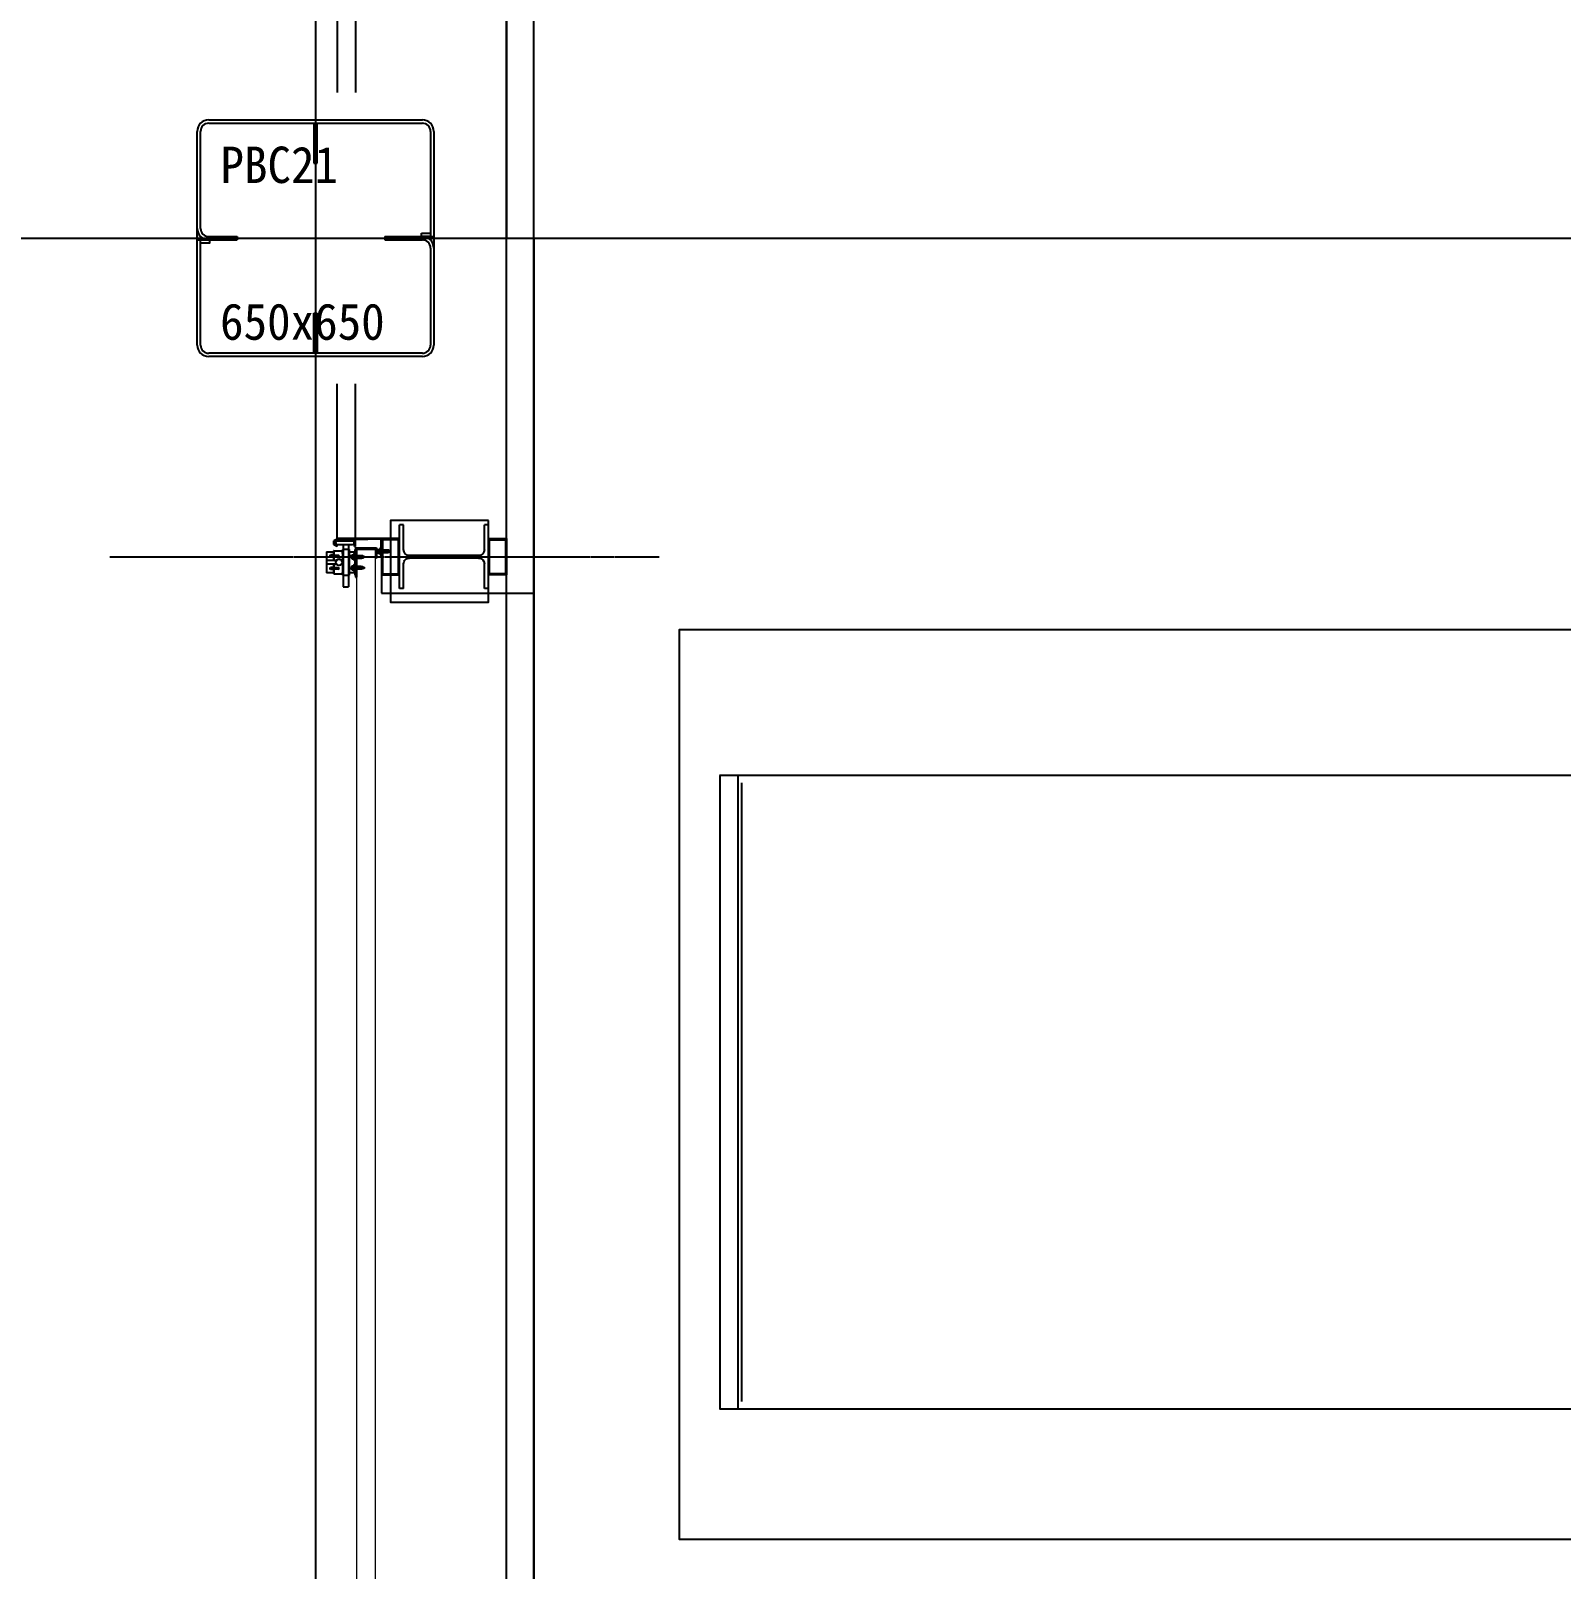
# Model space of a CAD drawing. Extents: x 152195838 to 160350639, y 364657247 to 370318102.
# Drawn here: x 158940165 to 158944370, y 364990375 to 364994602 of the extents above; entities that cross this region are included whole.
import ezdxf

# ---------------------------------------------------------------- set-up
doc = ezdxf.new("R2010")
doc.units = 0
doc.header["$MEASUREMENT"] = 0
doc.linetypes.add('CEN', pattern=[63, 60, -1, 1, -1])
doc.linetypes.add('main_plan6(직통계단가운데4개소)$0$201209 XR평면도$0$지하1층평면도_$0$HID', pattern=[2.3, 1.5, -0.8])
doc.layers.get('0').update_dxf_attribs({"linetype": 'CONTINUOUS'})
doc.layers.get('Defpoints').update_dxf_attribs({"linetype": 'CONTINUOUS'})
for name, color, linetype in [('4A.TEC CEN 보조1', 14, 'CEN'), ('4A.TEC ELE 1', 7, 'CONTINUOUS'), ('4A.TEC ELE 4', 9, 'CONTINUOUS'), ('4A.TEC 기둥 H', 3, 'CONTINUOUS'), ('4A.TEC 기타부속물 실', 56, 'CONTINUOUS'), ('4A.TEC 벽체 2', 3, 'CONTINUOUS'), ('4A.TEC 벽체 3', 4, 'CONTINUOUS'), ('4A.TEC 주차 확장형', 8, 'CONTINUOUS'), ('P-BOX', 3, 'CONTINUOUS')]:
    doc.layers.add(name, color=color, linetype=linetype)
doc.layers.add('DEFPOINT', color=135, linetype='CONTINUOUS', plot=False)
doc.styles.add('돋움체', font='')
doc.styles.get('돋움체').set_extended_font_data('DotumChe')

# ---------------------------------------------------------------- blocks, each defined once
blk = doc.blocks.new('zw$BD9D')
at = {"layer": '4A.TEC 벽체 3', "linetype": 'Continuous'}
for p, q in [((1139.9, 10025), (1139.9, 11000)), ((1214.9, 11000), (1214.9, 10025)), ((674.8, 10175), (674.8, 10600)), ((724.8, 10175), (724.8, 10600))]:
    blk.add_line(p, q, dxfattribs=at)
blk = doc.blocks.new('main_plan6(직통계단가운데4개소)$0$201209 XR평면도$0$A$C01492EBC')
at = {"layer": '4A.TEC 기둥 H'}
for p, q in [((0, 244), (0, 233)), ((0, 244), (175, 244)), ((0, 233), (68, 233)), ((84, 217), (84, 27)), ((91, 217), (91, 27)), ((107, 233), (175, 233)), ((175, 244), (175, 233)), ((0, 11), (68, 11)), ((0, 11), (0, 0)), ((0, 0), (175, 0)), ((107, 11), (175, 11)), ((175, 11), (175, 0))]:
    blk.add_line(p, q, dxfattribs=at)
for centre, start, end in [((68, 217), 0, 90), ((107, 217), 90, 180), ((68, 27), 270, 0), ((107, 27), 180, 270)]:
    blk.add_arc(centre, 16, start, end, dxfattribs=at)
blk = doc.blocks.new('as987r')
at = {"layer": '4A.TEC CEN 보조1'}
blk.add_line((248967859.7, 414625866.5), (248969369, 414625866.5), dxfattribs=at)
at = {"layer": '4A.TEC ELE 1', "color": 4}
blk.add_line((248968537.7, 414625886.9), (248968588.6, 414625886.9), dxfattribs=at)
at = {"layer": '4A.TEC ELE 1', "lineweight": 0, "flags": 128}
for points in [[(248968537.7, 414619596.1), (248968537.7, 414619620.5), (248968537.7, 414625886.9)], [(248968588.6, 414625886.9), (248968588.6, 414619620.5), (248968588.6, 414619596.1)]]:
    blk.add_lwpolyline(points, dxfattribs=at)
at = {"layer": '4A.TEC ELE 4', "color": 8, "flags": 128}
blk.add_lwpolyline([(248969024.6, 414625766.5), (248969024.6, 414620741.5), (248969024.6, 414619716.5)], dxfattribs=at)
at = {"layer": '4A.TEC 기타부속물 실', "color": 9}
for p, q in [((248968524.2, 414625862), (248968524.2, 414625870.2)), ((248968524.7, 414625871.3), (248968528.4, 414625871.3)), ((248968524.7, 414625868.8), (248968528.4, 414625868.8)), ((248968524.7, 414625863.4), (248968528.4, 414625863.4)), ((248968528.4, 414625860.8), (248968528.4, 414625871.3)), ((248968533, 414625869.2), (248968532.2, 414625869.2)), ((248968534.6, 414625861.9), (248968532.2, 414625867.8)), ((248968533.8, 414625862.9), (248968532.2, 414625862.9)), ((248968536.4, 414625861.9), (248968533, 414625870.2)), ((248968536.4, 414625861.9), (248968533, 414625870.2)), ((248968534.8, 414625869.2), (248968533.8, 414625869.2)), ((248968535.6, 414625862.9), (248968534.6, 414625862.9)), ((248968538.2, 414625861.9), (248968534.8, 414625870.2)), ((248968538.2, 414625861.9), (248968534.8, 414625870.2)), ((248968536.6, 414625869.2), (248968535.6, 414625869.2)), ((248968537.4, 414625862.9), (248968536.4, 414625862.9)), ((248968540.1, 414625861.9), (248968536.6, 414625870.2)), ((248968540.1, 414625861.9), (248968536.6, 414625870.2)), ((248968538.5, 414625869.2), (248968537.4, 414625869.2)), ((248968539.3, 414625862.9), (248968538.2, 414625862.9)), ((248968541.9, 414625861.9), (248968538.5, 414625870.2)), ((248968541.9, 414625861.9), (248968538.5, 414625870.2)), ((248968540.3, 414625869.2), (248968539.3, 414625869.2)), ((248968541.1, 414625862.9), (248968540.1, 414625862.9)), ((248968543.7, 414625861.9), (248968540.3, 414625870.2)), ((248968543.7, 414625861.9), (248968540.3, 414625870.2)), ((248968542.1, 414625869.2), (248968541.1, 414625869.2)), ((248968542.9, 414625862.9), (248968541.9, 414625862.9)), ((248968545.6, 414625861.9), (248968542.1, 414625870.2)), ((248968545.6, 414625861.9), (248968542.1, 414625870.2)), ((248968544, 414625869.2), (248968542.9, 414625869.2)), ((248968544.8, 414625862.9), (248968543.7, 414625862.9)), ((248968547.4, 414625861.9), (248968544, 414625870.2)), ((248968547.4, 414625861.9), (248968544, 414625870.2)), ((248968545.8, 414625869.2), (248968544.8, 414625869.2)), ((248968546.6, 414625862.9), (248968545.6, 414625862.9)), ((248968549.2, 414625861.9), (248968545.8, 414625870.2)), ((248968549.2, 414625861.9), (248968545.8, 414625870.2)), ((248968547.6, 414625869.2), (248968546.6, 414625869.2)), ((248968548.4, 414625862.9), (248968547.4, 414625862.9)), ((248968551.1, 414625861.9), (248968547.6, 414625870.2)), ((248968551.1, 414625861.9), (248968547.6, 414625870.2)), ((248968549.5, 414625869.2), (248968548.4, 414625869.2)), ((248968550.3, 414625862.9), (248968549.2, 414625862.9)), ((248968550.7, 414625867.2), (248968549.5, 414625870.2)), ((248968550.7, 414625867.2), (248968549.5, 414625870.2)), ((248968554.5, 414625869.2), (248968550.3, 414625869.2)), ((248968554.5, 414625862.9), (248968551.1, 414625862.9)), ((248968596, 414625877.2), (248968596, 414625885.3)), ((248968596.5, 414625886.5), (248968600.2, 414625886.5)), ((248968596.5, 414625883.9), (248968600.2, 414625883.9)), ((248968596.5, 414625878.5), (248968600.2, 414625878.5)), ((248968596.5, 414625876), (248968600.2, 414625876)), ((248968600.2, 414625876), (248968600.2, 414625886.5)), ((248968604.8, 414625884.4), (248968604, 414625884.4)), ((248968606.4, 414625877.1), (248968604, 414625883)), ((248968605.6, 414625878.1), (248968604, 414625878.1)), ((248968608.2, 414625877.1), (248968604.8, 414625885.4)), ((248968608.2, 414625877.1), (248968604.8, 414625885.4)), ((248968606.7, 414625884.4), (248968605.6, 414625884.4)), ((248968607.4, 414625878.1), (248968606.4, 414625878.1)), ((248968610.1, 414625877.1), (248968606.7, 414625885.4)), ((248968610.1, 414625877.1), (248968606.7, 414625885.4)), ((248968608.5, 414625884.4), (248968607.5, 414625884.4)), ((248968609.3, 414625878.1), (248968608.2, 414625878.1)), ((248968611.9, 414625877.1), (248968608.5, 414625885.4)), ((248968611.9, 414625877.1), (248968608.5, 414625885.4)), ((248968610.3, 414625884.4), (248968609.3, 414625884.4)), ((248968611.1, 414625878.1), (248968610.1, 414625878.1)), ((248968613.7, 414625877.1), (248968610.3, 414625885.4)), ((248968613.7, 414625877.1), (248968610.3, 414625885.4)), ((248968612.2, 414625884.4), (248968611.1, 414625884.4)), ((248968612.9, 414625878.1), (248968611.9, 414625878.1)), ((248968615.6, 414625877.1), (248968612.2, 414625885.4)), ((248968615.6, 414625877.1), (248968612.2, 414625885.4)), ((248968614, 414625884.4), (248968613, 414625884.4)), ((248968614.8, 414625878.1), (248968613.7, 414625878.1)), ((248968617.4, 414625877.1), (248968614, 414625885.4)), ((248968617.4, 414625877.1), (248968614, 414625885.4)), ((248968615.8, 414625884.4), (248968614.8, 414625884.4)), ((248968616.6, 414625878.1), (248968615.6, 414625878.1)), ((248968619.2, 414625877.1), (248968615.8, 414625885.4)), ((248968619.2, 414625877.1), (248968615.8, 414625885.4)), ((248968617.7, 414625884.4), (248968616.6, 414625884.4)), ((248968618.4, 414625878.1), (248968617.4, 414625878.1)), ((248968621.1, 414625877.1), (248968617.7, 414625885.4)), ((248968621.1, 414625877.1), (248968617.7, 414625885.4)), ((248968619.5, 414625884.4), (248968618.5, 414625884.4)), ((248968620.3, 414625878.1), (248968619.2, 414625878.1)), ((248968622.9, 414625877.1), (248968619.5, 414625885.4)), ((248968622.9, 414625877.1), (248968619.5, 414625885.4)), ((248968621.3, 414625884.4), (248968620.3, 414625884.4)), ((248968622.1, 414625878.1), (248968621.1, 414625878.1)), ((248968622.6, 414625882.4), (248968621.3, 414625885.4)), ((248968622.6, 414625882.4), (248968621.3, 414625885.4)), ((248968626.4, 414625884.4), (248968622.1, 414625884.4)), ((248968626.4, 414625878.1), (248968622.9, 414625878.1)), ((248968524.2, 414625832), (248968524.2, 414625840.2)), ((248968524.7, 414625860.8), (248968528.4, 414625860.8)), ((248968524.7, 414625841.3), (248968528.4, 414625841.3)), ((248968524.7, 414625838.8), (248968528.4, 414625838.8)), ((248968524.7, 414625833.4), (248968528.4, 414625833.4)), ((248968524.7, 414625830.8), (248968528.4, 414625830.8)), ((248968528.4, 414625830.8), (248968528.4, 414625841.3)), ((248968533, 414625839.2), (248968532.2, 414625839.2)), ((248968534.6, 414625831.9), (248968532.2, 414625837.8)), ((248968533.8, 414625832.9), (248968532.2, 414625832.9)), ((248968536.4, 414625831.9), (248968533, 414625840.2)), ((248968536.4, 414625831.9), (248968533, 414625840.2)), ((248968534.8, 414625839.2), (248968533.8, 414625839.2)), ((248968535.6, 414625832.9), (248968534.6, 414625832.9)), ((248968538.2, 414625831.9), (248968534.8, 414625840.2)), ((248968538.2, 414625831.9), (248968534.8, 414625840.2)), ((248968536.6, 414625839.2), (248968535.6, 414625839.2)), ((248968537.4, 414625832.9), (248968536.4, 414625832.9)), ((248968540.1, 414625831.9), (248968536.6, 414625840.2)), ((248968540.1, 414625831.9), (248968536.6, 414625840.2)), ((248968538.5, 414625839.2), (248968537.4, 414625839.2)), ((248968539.3, 414625832.9), (248968538.2, 414625832.9)), ((248968541.9, 414625831.9), (248968538.5, 414625840.2)), ((248968541.9, 414625831.9), (248968538.5, 414625840.2)), ((248968540.3, 414625839.2), (248968539.3, 414625839.2)), ((248968541.1, 414625832.9), (248968540.1, 414625832.9)), ((248968543.7, 414625831.9), (248968540.3, 414625840.2)), ((248968543.7, 414625831.9), (248968540.3, 414625840.2)), ((248968542.1, 414625839.2), (248968541.1, 414625839.2)), ((248968542.9, 414625832.9), (248968541.9, 414625832.9)), ((248968545.6, 414625831.9), (248968542.1, 414625840.2)), ((248968545.6, 414625831.9), (248968542.1, 414625840.2)), ((248968544, 414625839.2), (248968542.9, 414625839.2)), ((248968544.8, 414625832.9), (248968543.7, 414625832.9)), ((248968547.4, 414625831.9), (248968544, 414625840.2)), ((248968547.4, 414625831.9), (248968544, 414625840.2)), ((248968545.8, 414625839.2), (248968544.8, 414625839.2)), ((248968546.6, 414625832.9), (248968545.6, 414625832.9)), ((248968549.2, 414625831.9), (248968545.8, 414625840.2)), ((248968549.2, 414625831.9), (248968545.8, 414625840.2)), ((248968547.6, 414625839.2), (248968546.6, 414625839.2)), ((248968548.4, 414625832.9), (248968547.4, 414625832.9)), ((248968551.1, 414625831.9), (248968547.6, 414625840.2)), ((248968551.1, 414625831.9), (248968547.6, 414625840.2)), ((248968549.5, 414625839.2), (248968548.4, 414625839.2)), ((248968550.3, 414625832.9), (248968549.2, 414625832.9)), ((248968550.7, 414625837.2), (248968549.5, 414625840.2)), ((248968550.7, 414625837.2), (248968549.5, 414625840.2)), ((248968554.5, 414625839.2), (248968550.3, 414625839.2)), ((248968554.5, 414625832.9), (248968551.1, 414625832.9))]:
    blk.add_line(p, q, dxfattribs=at)
for points in [[(248968528.4, 414625870.4), (248968528.4, 414625861.8), (248968531.4, 414625857.1), (248968531.4, 414625875.1)], [(248968531.4, 414625875.1), (248968531.4, 414625857.1), (248968532.2, 414625857.1), (248968532.2, 414625875.1)], [(248968533, 414625870.2), (248968533.8, 414625869.2), (248968536.4, 414625862.9), (248968536.4, 414625861.9), (248968535.6, 414625862.9), (248968533, 414625869.2)], [(248968534.8, 414625870.2), (248968535.6, 414625869.2), (248968538.2, 414625862.9), (248968538.2, 414625861.9), (248968537.4, 414625862.9), (248968534.8, 414625869.2)], [(248968536.6, 414625870.2), (248968537.4, 414625869.2), (248968540.1, 414625862.9), (248968540.1, 414625861.9), (248968539.3, 414625862.9), (248968536.6, 414625869.2)], [(248968538.5, 414625870.2), (248968539.3, 414625869.2), (248968541.9, 414625862.9), (248968541.9, 414625861.9), (248968541.1, 414625862.9), (248968538.5, 414625869.2)], [(248968540.3, 414625870.2), (248968541.1, 414625869.2), (248968543.7, 414625862.9), (248968543.7, 414625861.9), (248968542.9, 414625862.9), (248968540.3, 414625869.2)], [(248968542.1, 414625870.2), (248968542.9, 414625869.2), (248968545.6, 414625862.9), (248968545.6, 414625861.9), (248968544.8, 414625862.9), (248968542.1, 414625869.2)], [(248968544, 414625870.2), (248968544.8, 414625869.2), (248968547.4, 414625862.9), (248968547.4, 414625861.9), (248968546.6, 414625862.9), (248968544, 414625869.2)], [(248968545.8, 414625870.2), (248968546.6, 414625869.2), (248968549.2, 414625862.9), (248968549.2, 414625861.9), (248968548.4, 414625862.9), (248968545.8, 414625869.2)], [(248968547.6, 414625870.2), (248968548.4, 414625869.2), (248968551.1, 414625862.9), (248968551.1, 414625861.9), (248968550.3, 414625862.9), (248968547.6, 414625869.2)], [(248968549.5, 414625870.2), (248968550.3, 414625869.2), (248968550.7, 414625868.2), (248968550.7, 414625867.2), (248968549.9, 414625868.2), (248968549.5, 414625869.2)], [(248968600.2, 414625885.5), (248968600.2, 414625876.9), (248968603.2, 414625872.2), (248968603.2, 414625890.2)], [(248968603.2, 414625890.2), (248968603.2, 414625872.2), (248968604, 414625872.2), (248968604, 414625890.2)], [(248968604.8, 414625885.4), (248968605.6, 414625884.4), (248968608.2, 414625878.1), (248968608.2, 414625877.1), (248968607.4, 414625878.1), (248968604.8, 414625884.4)], [(248968606.7, 414625885.4), (248968607.5, 414625884.4), (248968610.1, 414625878.1), (248968610.1, 414625877.1), (248968609.3, 414625878.1), (248968606.7, 414625884.4)], [(248968608.5, 414625885.4), (248968609.3, 414625884.4), (248968611.9, 414625878.1), (248968611.9, 414625877.1), (248968611.1, 414625878.1), (248968608.5, 414625884.4)], [(248968610.3, 414625885.4), (248968611.1, 414625884.4), (248968613.7, 414625878.1), (248968613.7, 414625877.1), (248968612.9, 414625878.1), (248968610.3, 414625884.4)], [(248968612.2, 414625885.4), (248968613, 414625884.4), (248968615.6, 414625878.1), (248968615.6, 414625877.1), (248968614.8, 414625878.1), (248968612.2, 414625884.4)], [(248968614, 414625885.4), (248968614.8, 414625884.4), (248968617.4, 414625878.1), (248968617.4, 414625877.1), (248968616.6, 414625878.1), (248968614, 414625884.4)], [(248968615.8, 414625885.4), (248968616.6, 414625884.4), (248968619.2, 414625878.1), (248968619.2, 414625877.1), (248968618.4, 414625878.1), (248968615.8, 414625884.4)], [(248968617.7, 414625885.4), (248968618.5, 414625884.4), (248968621.1, 414625878.1), (248968621.1, 414625877.1), (248968620.3, 414625878.1), (248968617.7, 414625884.4)], [(248968619.5, 414625885.4), (248968620.3, 414625884.4), (248968622.9, 414625878.1), (248968622.9, 414625877.1), (248968622.1, 414625878.1), (248968619.5, 414625884.4)], [(248968621.3, 414625885.4), (248968622.1, 414625884.4), (248968622.6, 414625883.4), (248968622.6, 414625882.4), (248968621.8, 414625883.4), (248968621.3, 414625884.4)], [(248968528.4, 414625840.4), (248968528.4, 414625831.8), (248968531.4, 414625827.1), (248968531.4, 414625845.1)], [(248968531.4, 414625845.1), (248968531.4, 414625827.1), (248968532.2, 414625827.1), (248968532.2, 414625845.1)], [(248968533, 414625840.2), (248968533.8, 414625839.2), (248968536.4, 414625832.9), (248968536.4, 414625831.9), (248968535.6, 414625832.9), (248968533, 414625839.2)], [(248968534.8, 414625840.2), (248968535.6, 414625839.2), (248968538.2, 414625832.9), (248968538.2, 414625831.9), (248968537.4, 414625832.9), (248968534.8, 414625839.2)], [(248968536.6, 414625840.2), (248968537.4, 414625839.2), (248968540.1, 414625832.9), (248968540.1, 414625831.9), (248968539.3, 414625832.9), (248968536.6, 414625839.2)], [(248968538.5, 414625840.2), (248968539.3, 414625839.2), (248968541.9, 414625832.9), (248968541.9, 414625831.9), (248968541.1, 414625832.9), (248968538.5, 414625839.2)], [(248968540.3, 414625840.2), (248968541.1, 414625839.2), (248968543.7, 414625832.9), (248968543.7, 414625831.9), (248968542.9, 414625832.9), (248968540.3, 414625839.2)], [(248968542.1, 414625840.2), (248968542.9, 414625839.2), (248968545.6, 414625832.9), (248968545.6, 414625831.9), (248968544.8, 414625832.9), (248968542.1, 414625839.2)], [(248968544, 414625840.2), (248968544.8, 414625839.2), (248968547.4, 414625832.9), (248968547.4, 414625831.9), (248968546.6, 414625832.9), (248968544, 414625839.2)], [(248968545.8, 414625840.2), (248968546.6, 414625839.2), (248968549.2, 414625832.9), (248968549.2, 414625831.9), (248968548.4, 414625832.9), (248968545.8, 414625839.2)], [(248968547.6, 414625840.2), (248968548.4, 414625839.2), (248968551.1, 414625832.9), (248968551.1, 414625831.9), (248968550.3, 414625832.9), (248968547.6, 414625839.2)], [(248968549.5, 414625840.2), (248968550.3, 414625839.2), (248968550.7, 414625838.2), (248968550.7, 414625837.2), (248968549.9, 414625838.2), (248968549.5, 414625839.2)]]:
    blk.add_lwpolyline(points, close=True, dxfattribs=at)
for points in [[(248968532.6, 414625869.2), (248968533, 414625870.2), (248968532.2, 414625869.2)], [(248968532.2, 414625868.7), (248968534.6, 414625862.9), (248968534.6, 414625861.9), (248968533.8, 414625862.9), (248968532.2, 414625866.8)], [(248968534.4, 414625869.2), (248968534.8, 414625870.2), (248968534, 414625869.2)], [(248968535, 414625862.9), (248968534.6, 414625861.9), (248968535.4, 414625862.9)], [(248968536.2, 414625869.2), (248968536.6, 414625870.2), (248968535.8, 414625869.2)], [(248968536.8, 414625862.9), (248968536.4, 414625861.9), (248968537.2, 414625862.9)], [(248968536.8, 414625862.9), (248968536.4, 414625861.9), (248968537.2, 414625862.9)], [(248968538.1, 414625869.2), (248968538.5, 414625870.2), (248968537.7, 414625869.2)], [(248968538.6, 414625862.9), (248968538.2, 414625861.9), (248968539, 414625862.9)], [(248968538.6, 414625862.9), (248968538.2, 414625861.9), (248968539, 414625862.9)], [(248968539.9, 414625869.2), (248968540.3, 414625870.2), (248968539.5, 414625869.2)], [(248968540.5, 414625862.9), (248968540.1, 414625861.9), (248968540.9, 414625862.9)], [(248968540.5, 414625862.9), (248968540.1, 414625861.9), (248968540.9, 414625862.9)], [(248968541.7, 414625869.2), (248968542.1, 414625870.2), (248968541.3, 414625869.2)], [(248968542.3, 414625862.9), (248968541.9, 414625861.9), (248968542.7, 414625862.9)], [(248968542.3, 414625862.9), (248968541.9, 414625861.9), (248968542.7, 414625862.9)], [(248968543.6, 414625869.2), (248968544, 414625870.2), (248968543.2, 414625869.2)], [(248968544.1, 414625862.9), (248968543.7, 414625861.9), (248968544.5, 414625862.9)], [(248968544.1, 414625862.9), (248968543.7, 414625861.9), (248968544.5, 414625862.9)], [(248968545.4, 414625869.2), (248968545.8, 414625870.2), (248968545, 414625869.2)], [(248968546, 414625862.9), (248968545.6, 414625861.9), (248968546.4, 414625862.9)], [(248968546, 414625862.9), (248968545.6, 414625861.9), (248968546.4, 414625862.9)], [(248968547.2, 414625869.2), (248968547.6, 414625870.2), (248968546.8, 414625869.2)], [(248968547.8, 414625862.9), (248968547.4, 414625861.9), (248968548.2, 414625862.9)], [(248968547.8, 414625862.9), (248968547.4, 414625861.9), (248968548.2, 414625862.9)], [(248968549.1, 414625869.2), (248968549.5, 414625870.2), (248968548.7, 414625869.2)], [(248968549.6, 414625862.9), (248968549.2, 414625861.9), (248968550, 414625862.9)], [(248968549.6, 414625862.9), (248968549.2, 414625861.9), (248968550, 414625862.9)], [(248968552.5, 414625862.9), (248968550.7, 414625867.2), (248968551.9, 414625869.2), (248968554.4, 414625866.8), (248968559.3, 414625866.1)], [(248968551.5, 414625862.9), (248968551.1, 414625861.9), (248968551.9, 414625862.9)], [(248968551.5, 414625862.9), (248968551.1, 414625861.9), (248968551.9, 414625862.9)], [(248968554.5, 414625869.2), (248968559.3, 414625866.1), (248968554.5, 414625862.9)], [(248968604.4, 414625884.4), (248968604.8, 414625885.4), (248968604, 414625884.4)], [(248968604, 414625883.9), (248968606.4, 414625878.1), (248968606.4, 414625877.1), (248968605.6, 414625878.1), (248968604, 414625881.9)], [(248968606.3, 414625884.4), (248968606.7, 414625885.4), (248968605.9, 414625884.4)], [(248968606.8, 414625878.1), (248968606.4, 414625877.1), (248968607.2, 414625878.1)], [(248968608.1, 414625884.4), (248968608.5, 414625885.4), (248968607.7, 414625884.4)], [(248968608.6, 414625878.1), (248968608.2, 414625877.1), (248968609, 414625878.1)], [(248968608.6, 414625878.1), (248968608.2, 414625877.1), (248968609, 414625878.1)], [(248968609.9, 414625884.4), (248968610.3, 414625885.4), (248968609.5, 414625884.4)], [(248968610.5, 414625878.1), (248968610.1, 414625877.1), (248968610.9, 414625878.1)], [(248968610.5, 414625878.1), (248968610.1, 414625877.1), (248968610.9, 414625878.1)], [(248968611.8, 414625884.4), (248968612.2, 414625885.4), (248968611.4, 414625884.4)], [(248968612.3, 414625878.1), (248968611.9, 414625877.1), (248968612.7, 414625878.1)], [(248968612.3, 414625878.1), (248968611.9, 414625877.1), (248968612.7, 414625878.1)], [(248968613.6, 414625884.4), (248968614, 414625885.4), (248968613.2, 414625884.4)], [(248968614.1, 414625878.1), (248968613.7, 414625877.1), (248968614.5, 414625878.1)], [(248968614.1, 414625878.1), (248968613.7, 414625877.1), (248968614.5, 414625878.1)], [(248968615.4, 414625884.4), (248968615.8, 414625885.4), (248968615, 414625884.4)], [(248968616, 414625878.1), (248968615.6, 414625877.1), (248968616.4, 414625878.1)], [(248968616, 414625878.1), (248968615.6, 414625877.1), (248968616.4, 414625878.1)], [(248968617.3, 414625884.4), (248968617.7, 414625885.4), (248968616.9, 414625884.4)], [(248968617.8, 414625878.1), (248968617.4, 414625877.1), (248968618.2, 414625878.1)], [(248968617.8, 414625878.1), (248968617.4, 414625877.1), (248968618.2, 414625878.1)], [(248968619.1, 414625884.4), (248968619.5, 414625885.4), (248968618.7, 414625884.4)], [(248968619.6, 414625878.1), (248968619.2, 414625877.1), (248968620, 414625878.1)], [(248968619.6, 414625878.1), (248968619.2, 414625877.1), (248968620, 414625878.1)], [(248968620.9, 414625884.4), (248968621.3, 414625885.4), (248968620.5, 414625884.4)], [(248968621.5, 414625878.1), (248968621.1, 414625877.1), (248968621.9, 414625878.1)], [(248968621.5, 414625878.1), (248968621.1, 414625877.1), (248968621.9, 414625878.1)], [(248968624.3, 414625878.1), (248968622.5, 414625882.4), (248968623.7, 414625884.4), (248968626.2, 414625882), (248968631.2, 414625881.2)], [(248968623.3, 414625878.1), (248968622.9, 414625877.1), (248968623.7, 414625878.1)], [(248968623.3, 414625878.1), (248968622.9, 414625877.1), (248968623.7, 414625878.1)], [(248968626.4, 414625884.4), (248968631.2, 414625881.2), (248968626.4, 414625878.1)], [(248968532.6, 414625839.2), (248968533, 414625840.2), (248968532.2, 414625839.2)], [(248968532.2, 414625838.7), (248968534.6, 414625832.9), (248968534.6, 414625831.9), (248968533.8, 414625832.9), (248968532.2, 414625836.8)], [(248968534.4, 414625839.2), (248968534.8, 414625840.2), (248968534, 414625839.2)], [(248968535, 414625832.9), (248968534.6, 414625831.9), (248968535.4, 414625832.9)], [(248968536.2, 414625839.2), (248968536.6, 414625840.2), (248968535.8, 414625839.2)], [(248968536.8, 414625832.9), (248968536.4, 414625831.9), (248968537.2, 414625832.9)], [(248968536.8, 414625832.9), (248968536.4, 414625831.9), (248968537.2, 414625832.9)], [(248968538.1, 414625839.2), (248968538.5, 414625840.2), (248968537.7, 414625839.2)], [(248968538.6, 414625832.9), (248968538.2, 414625831.9), (248968539, 414625832.9)], [(248968538.6, 414625832.9), (248968538.2, 414625831.9), (248968539, 414625832.9)], [(248968539.9, 414625839.2), (248968540.3, 414625840.2), (248968539.5, 414625839.2)], [(248968540.5, 414625832.9), (248968540.1, 414625831.9), (248968540.9, 414625832.9)], [(248968540.5, 414625832.9), (248968540.1, 414625831.9), (248968540.9, 414625832.9)], [(248968541.7, 414625839.2), (248968542.1, 414625840.2), (248968541.3, 414625839.2)], [(248968542.3, 414625832.9), (248968541.9, 414625831.9), (248968542.7, 414625832.9)], [(248968542.3, 414625832.9), (248968541.9, 414625831.9), (248968542.7, 414625832.9)], [(248968543.6, 414625839.2), (248968544, 414625840.2), (248968543.2, 414625839.2)], [(248968544.1, 414625832.9), (248968543.7, 414625831.9), (248968544.5, 414625832.9)], [(248968544.1, 414625832.9), (248968543.7, 414625831.9), (248968544.5, 414625832.9)], [(248968545.4, 414625839.2), (248968545.8, 414625840.2), (248968545, 414625839.2)], [(248968546, 414625832.9), (248968545.6, 414625831.9), (248968546.4, 414625832.9)], [(248968546, 414625832.9), (248968545.6, 414625831.9), (248968546.4, 414625832.9)], [(248968547.2, 414625839.2), (248968547.6, 414625840.2), (248968546.8, 414625839.2)], [(248968547.8, 414625832.9), (248968547.4, 414625831.9), (248968548.2, 414625832.9)], [(248968547.8, 414625832.9), (248968547.4, 414625831.9), (248968548.2, 414625832.9)], [(248968549.1, 414625839.2), (248968549.5, 414625840.2), (248968548.7, 414625839.2)], [(248968549.6, 414625832.9), (248968549.2, 414625831.9), (248968550, 414625832.9)], [(248968549.6, 414625832.9), (248968549.2, 414625831.9), (248968550, 414625832.9)], [(248968552.5, 414625832.9), (248968550.7, 414625837.2), (248968551.9, 414625839.2), (248968554.4, 414625836.8), (248968559.3, 414625836.1)], [(248968551.5, 414625832.9), (248968551.1, 414625831.9), (248968551.9, 414625832.9)], [(248968551.5, 414625832.9), (248968551.1, 414625831.9), (248968551.9, 414625832.9)], [(248968554.5, 414625839.2), (248968559.3, 414625836.1), (248968554.5, 414625832.9)]]:
    blk.add_lwpolyline(points, dxfattribs=at)
for centre, radius, start, end in [((248968526, 414625870.1), 1.86, 136.9662, 223.0338), ((248968531.8, 414625866.1), 7.61, 159.1195, 200.8805), ((248968526, 414625862.1), 1.86, 136.9662, 223.0338), ((248968597.9, 414625885.2), 1.86, 136.9662, 223.0338), ((248968603.6, 414625881.2), 7.61, 159.1195, 200.8805), ((248968597.9, 414625877.2), 1.86, 136.9662, 223.0338), ((248968526, 414625840.1), 1.86, 136.9662, 223.0338), ((248968531.8, 414625836.1), 7.61, 159.1195, 200.8805), ((248968526, 414625832.1), 1.86, 136.9662, 223.0338)]:
    blk.add_arc(centre, radius, start, end, dxfattribs=at)
at = {"layer": '4A.TEC 벽체 3', "linetype": 'Continuous'}
for p, q in [((248968949.6, 414625766.5), (248968949.6, 414626741.5)), ((248969024.6, 414626741.5), (248969024.6, 414625766.5)), ((248968484.5, 414625916.5), (248968484.5, 414626341.5)), ((248968534.5, 414625916.5), (248968534.5, 414626341.5))]:
    blk.add_line(p, q, dxfattribs=at)
at = {"layer": '4A.TEC 벽체 3', "color": 4}
for p, q in [((248968484.5, 414625914.9), (248968474.5, 414625909.9)), ((248968474.5, 414625899.9), (248968474.5, 414625909.9)), ((248968485.2, 414625911.7), (248968477.7, 414625908)), ((248968477.7, 414625901.9), (248968477.7, 414625908)), ((248968484.5, 414625914.9), (248968484.5, 414625916.5)), ((248968605.6, 414625916.5), (248968484.5, 414625916.5)), ((248968484.5, 414625914.9), (248968568.7, 414625914.9)), ((248968604, 414625914.9), (248968484.5, 414625914.9)), ((248968484.5, 414625909.9), (248968526.2, 414625909.9)), ((248968485.2, 414625911.7), (248968531.3, 414625911.7)), ((248968531.3, 414625894.9), (248968531.3, 414625911.7)), ((248968534.5, 414625894.9), (248968534.5, 414625914.9)), ((248968604, 414625914.9), (248968604, 414625868.6)), ((248968605.6, 414625868.6), (248968605.6, 414625916.5)), ((248968484.5, 414625894.9), (248968474.5, 414625899.9)), ((248968484.5, 414625898.5), (248968477.7, 414625901.9)), ((248968484.5, 414625899.9), (248968526.2, 414625899.9)), ((248968484.5, 414625894.9), (248968484.5, 414625898.5)), ((248968500.2, 414625899.9), (248968500.2, 414625783.9)), ((248968515.2, 414625899.9), (248968515.2, 414625783.9)), ((248968531.3, 414625894.9), (248968534.5, 414625894.9)), ((248968534.5, 414625891.1), (248968591.8, 414625891.1)), ((248968534.5, 414625891.1), (248968534.5, 414625810.3)), ((248968537.7, 414625810.3), (248968537.7, 414625886.9)), ((248968591.8, 414625862.6), (248968588.6, 414625862.6)), ((248968591.8, 414625891.1), (248968591.8, 414625862.6)), ((248968604, 414625868.6), (248968605.6, 414625868.6)), ((248968500.2, 414625783.9), (248968515.2, 414625783.9)), ((248968534.5, 414625810.3), (248968537.7, 414625810.3)), ((248968605.6, 414625816.5), (248968605.6, 414625766.5)), ((248968605.6, 414625766.5), (248969024.6, 414625766.5))]:
    blk.add_line(p, q, dxfattribs=at)
at = {"layer": '4A.TEC 벽체 3'}
for p, q in [((248968454.5, 414625880), (248968474.2, 414625880)), ((248968517.2, 414625880), (248968531.2, 414625880))]:
    blk.add_line(p, q, dxfattribs=at)
at = {"layer": '4A.TEC 벽체 3', "color": 7}
for p, q in [((248968454.5, 414625880), (248968454.5, 414625822.5)), ((248968475.2, 414625883), (248968474.2, 414625882.6)), ((248968474.2, 414625882.6), (248968474.2, 414625870.1)), ((248968474.2, 414625866.5), (248968474.2, 414625856.8)), ((248968475.2, 414625883), (248968497.2, 414625883)), ((248968475.2, 414625883), (248968475.2, 414625870.1)), ((248968475.2, 414625866.5), (248968475.2, 414625856.8)), ((248968498.7, 414625875.6), (248968498.2, 414625882.3)), ((248968498.5, 414625880), (248968498.7, 414625880)), ((248968498.7, 414625886.3), (248968498.7, 414625816.3)), ((248968517.2, 414625886.3), (248968517.2, 414625816.3)), ((248968532.2, 414625880), (248968531.2, 414625880)), ((248968532.2, 414625886.3), (248968534.5, 414625886.3)), ((248968532.2, 414625886.3), (248968532.2, 414625816.3)), ((248968534.5, 414625886.3), (248968534.5, 414625816.3)), ((248968474.2, 414625822.5), (248968454.5, 414625822.5)), ((248968474.2, 414625856.8), (248968482, 414625856.8)), ((248968474.2, 414625845.8), (248968474.2, 414625836.1)), ((248968474.2, 414625845.8), (248968482, 414625845.8)), ((248968474.2, 414625832.5), (248968474.2, 414625820)), ((248968475.2, 414625845.8), (248968475.2, 414625836.1)), ((248968475.2, 414625832.5), (248968475.2, 414625819.5)), ((248968498.7, 414625827), (248968498.2, 414625820.3)), ((248968498.5, 414625822.5), (248968498.7, 414625822.5)), ((248968532.2, 414625822.5), (248968517.2, 414625822.5)), ((248968532.2, 414625822.5), (248968531.2, 414625822.5)), ((248968475.2, 414625819.5), (248968474.2, 414625820)), ((248968475.2, 414625819.5), (248968497.2, 414625819.5)), ((248968532.2, 414625816.3), (248968534.5, 414625816.3))]:
    blk.add_line(p, q, dxfattribs=at)
at = {"layer": '4A.TEC 벽체 3', "color": 1, "linetype": 'main_plan6(직통계단가운데4개소)$0$201209 XR평면도$0$지하1층평면도_$0$HID'}
for p, q in [((248968474.2, 414625871.3), (248968464.5, 414625871.3)), ((248968464.5, 414625865.3), (248968464.5, 414625871.3)), ((248968474.2, 414625865.3), (248968464.5, 414625865.3)), ((248968474.2, 414625871), (248968464.7, 414625871)), ((248968464.7, 414625871), (248968464.7, 414625865.5)), ((248968474.2, 414625865.5), (248968464.7, 414625865.5)), ((248968500.7, 414625886.3), (248968500.7, 414625816.3)), ((248968515.2, 414625886.4), (248968515.2, 414625816.3)), ((248968520.2, 414625871.3), (248968517.2, 414625871.3)), ((248968519.9, 414625871), (248968517.2, 414625871)), ((248968519.9, 414625865.5), (248968517.2, 414625865.5)), ((248968520.2, 414625865.3), (248968517.2, 414625865.3)), ((248968519.9, 414625865.5), (248968519.9, 414625871)), ((248968520.2, 414625865.3), (248968520.2, 414625871.3)), ((248968474.2, 414625837.3), (248968464.5, 414625837.3)), ((248968464.5, 414625831.3), (248968464.5, 414625837.3)), ((248968474.2, 414625831.3), (248968464.5, 414625831.3)), ((248968474.2, 414625837), (248968464.7, 414625837)), ((248968464.7, 414625837), (248968464.7, 414625831.5)), ((248968474.2, 414625831.5), (248968464.7, 414625831.5)), ((248968520.2, 414625837.3), (248968517.2, 414625837.3)), ((248968519.9, 414625837), (248968517.2, 414625837)), ((248968519.9, 414625831.5), (248968517.2, 414625831.5)), ((248968520.2, 414625831.3), (248968517.2, 414625831.3)), ((248968519.9, 414625831.5), (248968519.9, 414625837)), ((248968520.2, 414625831.3), (248968520.2, 414625837.3))]:
    blk.add_line(p, q, dxfattribs=at)
at = {"layer": '4A.TEC 벽체 3', "color": 2}
for p, q in [((248968487.2, 414625870.3), (248968474.2, 414625870.3)), ((248968487.2, 414625870.1), (248968474.2, 414625870.1)), ((248968487.2, 414625866.5), (248968474.2, 414625866.5)), ((248968487.2, 414625866.3), (248968474.2, 414625866.3)), ((248968487.2, 414625836.3), (248968474.2, 414625836.3)), ((248968487.2, 414625836.1), (248968474.2, 414625836.1)), ((248968487.2, 414625832.5), (248968474.2, 414625832.5)), ((248968487.2, 414625832.3), (248968474.2, 414625832.3))]:
    blk.add_line(p, q, dxfattribs=at)
at = {"layer": '4A.TEC 벽체 3', "color": 1}
blk.add_line((248968605.6, 414625868.6), (248968605.6, 414625844.1), dxfattribs=at)
at = {"layer": '4A.TEC 벽체 3', "color": 0}
for p, q in [((248968454.5, 414625855.3), (248968454.5, 414625847.3)), ((248968481.7, 414625856.3), (248968455.5, 414625856.3)), ((248968481.7, 414625846.3), (248968455.5, 414625846.3))]:
    blk.add_line(p, q, dxfattribs=at)
at = {"layer": '4A.TEC 벽체 3'}
for points in [[(248968899.6, 414625966.5), (248968630.6, 414625966.5), (248968630.6, 414625741.5), (248968899.6, 414625741.5)], [(248968605.6, 414625916.5), (248968605.6, 414625816.5), (248968655.6, 414625816.5), (248968655.6, 414625916.5)], [(248968608.8, 414625913.3), (248968608.8, 414625819.7), (248968652.4, 414625819.7), (248968652.4, 414625913.3)], [(248968949.6, 414625916.5), (248968949.6, 414625816.5), (248968899.6, 414625816.5), (248968899.6, 414625916.5)], [(248968946.4, 414625913.3), (248968946.4, 414625819.7), (248968902.8, 414625819.7), (248968902.8, 414625913.3)]]:
    blk.add_lwpolyline(points, close=True, dxfattribs=at)
at = {"layer": '4A.TEC 벽체 3', "color": 7}
for radius in [9, 8.5]:
    blk.add_circle((248968489.2, 414625851.3), radius, dxfattribs=at)
at = {"layer": '4A.TEC 벽체 3', "color": 4}
for centre, start, end in [((248968484.5, 414625904.9), 90, 270), ((248968526.2, 414625904.9), 270, 90)]:
    blk.add_arc(centre, 5, start, end, dxfattribs=at)
at = {"layer": '4A.TEC 벽체 3', "color": 2}
for centre, radius, start, end in [((248968487.2, 414625868.3), 2, 0, 90), ((248968487.2, 414625868.3), 1.8, 0, 90), ((248968487.2, 414625868.3), 2, 270, 0), ((248968487.2, 414625868.3), 1.8, 270, 0), ((248968487.2, 414625834.3), 2, 0, 90), ((248968487.2, 414625834.3), 1.8, 0, 90), ((248968487.2, 414625834.3), 1.8, 270, 0), ((248968487.2, 414625834.3), 2, 270, 0)]:
    blk.add_arc(centre, radius, start, end, dxfattribs=at)
at = {"layer": '4A.TEC 벽체 3', "color": 7}
for centre, radius, start, end in [((248968497.2, 414625882), 1, 14.0969, 90), ((248968507.9, 414625751.9), 134.7, 86.0638, 93.9362), ((248968497.2, 414625820.5), 1, 270, 345.9031), ((248968507.9, 414625950.7), 134.7, 266.0638, 273.9362)]:
    blk.add_arc(centre, radius, start, end, dxfattribs=at)
at = {"layer": '4A.TEC 벽체 3', "color": 0}
for centre, start, end in [((248968455.5, 414625855.3), 90, 180), ((248968455.5, 414625847.3), 180, 270)]:
    blk.add_arc(centre, 1, start, end, dxfattribs=at)
at = {"layer": '4A.TEC 벽체 3', "xscale": -1, "rotation": 269.9999999999999}
blk.add_blockref('main_plan6(직통계단가운데4개소)$0$201209 XR평면도$0$A$C01492EBC', (248968655.6, 414625779), dxfattribs=at)
blk = doc.blocks.new('3.5t p')
at = {"layer": '4A.TEC 주차 확장형', "color": 252, "linetype": 'Continuous', "ltscale": 0.8}
for p, q in [((831793.1, 168093.3), (830053.3, 168093.3)), ((830053.3, 168042.7), (831793.1, 168042.7)), ((830073.2, 168032.7), (831773.2, 168032.7))]:
    blk.add_line(p, q, dxfattribs=at)
for points in [[(832194, 161703.9), (829694, 161703.9), (829694, 168203.9), (832194, 168203.9), (832194, 161703.9)], [(830053.3, 168094), (830053, 163301.8), (831792.7, 163301.8), (831793.1, 168094)]]:
    blk.add_lwpolyline(points, dxfattribs=at)
blk = doc.blocks.new('A$C111325cc')
at = {"layer": 'DEFPOINT'}
for p, q in [((237276.3, 244000), (237276.3, 0)), ((0, 97063.2), (324968.6, 97063.2))]:
    blk.add_line(p, q, dxfattribs=at)
blk = doc.blocks.new('PBC21(2F~3F)')
h = blk.add_hatch(color=3)
h.dxf.hatch_style = 1
h.paths.add_polyline_path([(100, 452), (100, 420.5), (131.5, 420.5, -0.414214)])
h.paths.add_polyline_path([(750, 398), (750, 429.5), (718.5, 429.5, -0.414214)])
at = {"layer": 'Defpoints', "color": 1, "ltscale": 50}
for p, q in [((425, 850), (425, 0)), ((0, 425), (850, 425))]:
    blk.add_line(p, q, dxfattribs=at)
at = {"layer": 'P-BOX', "color": 3, "ltscale": 50}
for p, q in [((420.5, 741), (420.5, 631)), ((429.5, 631), (429.5, 741)), ((420.5, 631), (429.5, 631)), ((131.5, 429.5), (210, 429.5)), ((210, 429.5), (210, 420.5)), ((615, 429.5), (750, 429.5)), ((615, 429.5), (615, 420.5)), ((100, 420.5), (210, 420.5)), ((615, 420.5), (718.5, 420.5)), ((420.5, 109), (420.5, 219)), ((420.5, 219), (429.5, 219)), ((429.5, 219), (429.5, 109))]:
    blk.add_line(p, q, dxfattribs=at)
for points in [[(131.5, 750), (718.5, 750)], [(131.5, 741), (718.5, 741)], [(100, 131.5), (100, 718.5)], [(109, 452), (109, 718.5)], [(741, 718.5), (741, 429.5)], [(750, 718.5), (750, 131.5)], [(716, 438.5), (741, 438.5), (741, 429.5), (716, 429.5), (716, 438.5)], [(109, 131.5), (109, 420.5)], [(109, 420.5), (134, 420.5), (134, 411.5), (109, 411.5), (109, 420.5)], [(741, 398), (741, 131.5)], [(718.5, 109), (131.5, 109)], [(718.5, 100), (131.5, 100)]]:
    blk.add_lwpolyline(points, dxfattribs=at)
for centre, radius, start, end in [((131.5, 718.5), 31.5, 90, 180), ((131.5, 718.5), 22.5, 90, 180), ((718.5, 718.5), 31.5, 0, 90), ((718.5, 718.5), 22.5, 0, 90), ((131.5, 452), 31.5, 180, 270), ((131.5, 452), 22.5, 180, 270), ((718.5, 398), 31.5, 0, 90), ((718.5, 398), 22.5, 0, 90), ((131.5, 131.5), 31.5, 180, 270), ((131.5, 131.5), 22.5, 180, 270), ((718.5, 131.5), 31.5, 270, 0), ((718.5, 131.5), 22.5, 270, 0)]:
    blk.add_arc(centre, radius, start, end, dxfattribs=at)
at = {"layer": 'DEFPOINT', "style": '돋움체'}
for s, p in [('PBC21', (163.7, 576.7)), ('650x650', (162.7, 146))]:
    blk.add_text(s, height=100, dxfattribs=at).set_placement(p)
blk = doc.blocks.new('2FCOL')
blk.add_blockref('PBC21(2F~3F)', (101075, 11075))

msp = doc.modelspace()

# ---------------------------------------------------------------- linework, layer by layer
at = {"layer": '4A.TEC 벽체 3'}
for points in [[(158941547.0046, 365060631.8958), (158897547.0046, 365060631.8958), (158897547.0046, 365071631.8958), (158839347.0046, 365071631.8958), (158839347.0046, 364982431.8958), (158941547.0046, 364982431.8958)], [(158941472.0046, 365060556.8958), (158897472.0046, 365060556.8958), (158897472.0046, 365071556.8958), (158839422.0046, 365071556.8958), (158839422.0046, 364982506.8958), (158941472.0046, 364982506.8958)]]:
    msp.add_lwpolyline(points, close=True, dxfattribs=at)

# ---------------------------------------------------------------- block references
msp.add_blockref('2FCOL', (158839447.0046, 364982531.8958))
at = {"layer": '4A.TEC 벽체 2', "xscale": -1, "rotation": 180}
msp.add_blockref('zw$BD9D', (158940332.0865, 365005031.8958), dxfattribs=at)
at = {"layer": '4A.TEC 주차 확장형', "linetype": 'Continuous'}
msp.add_blockref('as987r', (-90027477.607, -49632709.649), dxfattribs=at)
at = {"layer": '4A.TEC 주차 확장형', "color": 252, "rotation": 90.00000000000001}
msp.add_blockref('3.5t p', (159110150.866, 364160762.8723), dxfattribs=at)
at = {"layer": 'DEFPOINT'}
msp.add_blockref('A$C111325cc', (158703670.7413, 364896968.7328), dxfattribs=at)

doc.saveas('drawing.dxf')
